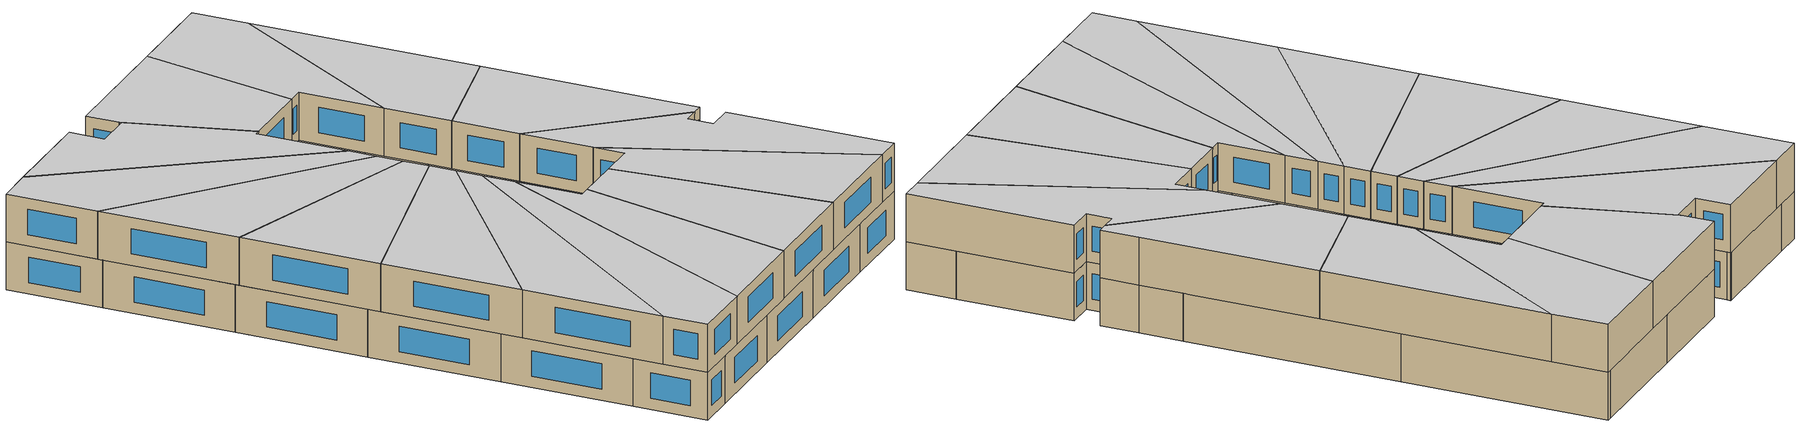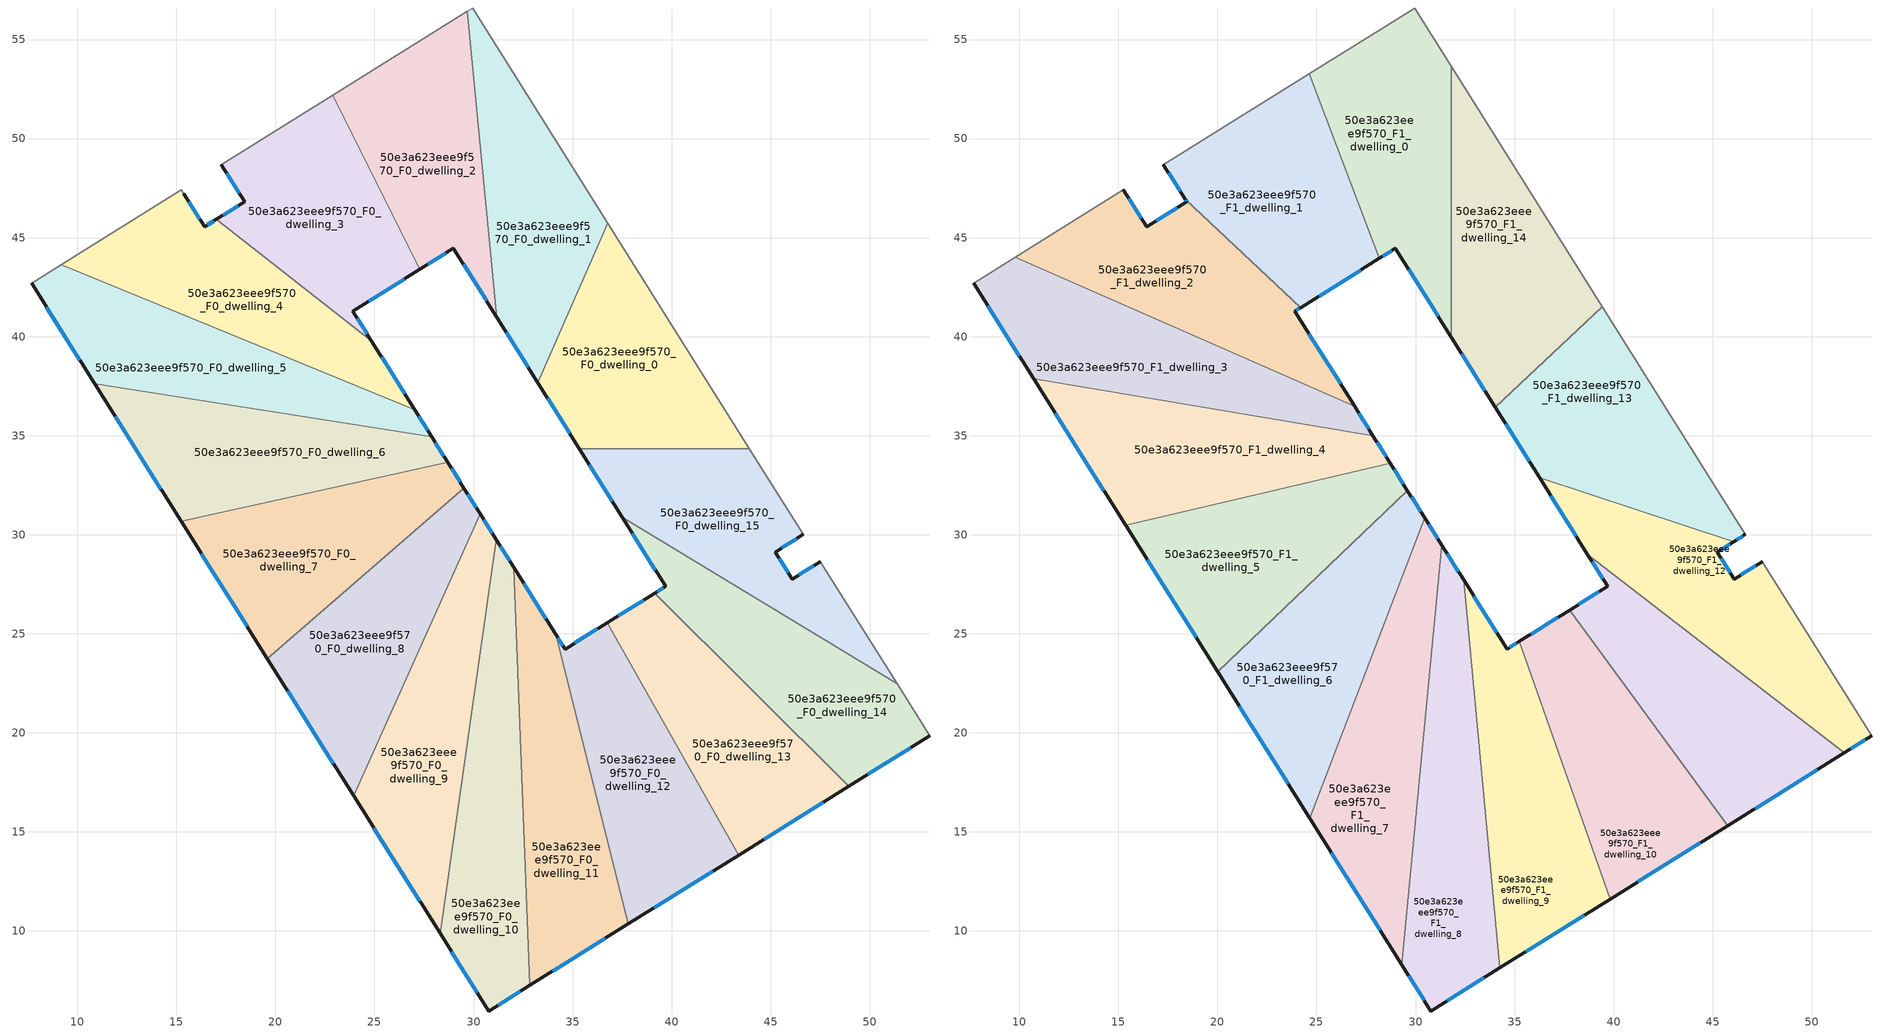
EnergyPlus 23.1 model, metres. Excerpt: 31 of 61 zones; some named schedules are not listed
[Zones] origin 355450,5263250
50e3a623eee9f570_F0_dwelling_0
 floor ground (EU_floor_Construction): 36.78,45.73 43.93,34.34 35.34,34.34 33.26,37.67 z0
 wall outside (EU_wall_Construction): 33.26,37.67 35.34,34.34 z0:3
 wall to 50e3a623eee9f570_F0_dwelling_1 (EU_wall_Construction): 36.78,45.73 33.26,37.67 z0:3
 wall adiabatic (EU_wall_Construction): 43.93,34.34 36.78,45.73 z0:3
 wall to 50e3a623eee9f570_F0_dwelling_15 (EU_wall_Construction): 35.34,34.34 43.93,34.34 z0:3
 window (EU_Window_Construction): 33.74,36.89 34.85,35.12 z0.7:2.3
50e3a623eee9f570_F0_dwelling_1
 floor ground (EU_floor_Construction): 29.96,56.59 36.78,45.73 33.26,37.67 31.17,40.99 29.69,56.42 z0
 wall outside (EU_wall_Construction): 31.17,40.99 33.26,37.67 z0:3
 wall to 50e3a623eee9f570_F0_dwelling_2 (EU_wall_Construction): 29.69,56.42 31.17,40.99 z0:3
 wall adiabatic (EU_wall_Construction): 36.78,45.73 29.96,56.59 29.69,56.42 z0:3
 window (EU_Window_Construction): 31.66,40.21 32.76,38.45 z0.7:2.3
50e3a623eee9f570_F0_dwelling_10
 floor ground (EU_floor_Construction): 32.03,28.35 32.84,7.24 30.77,5.96 28.31,9.87 31.15,29.76 z0
 wall outside (EU_wall_Construction): 32.03,28.35 31.15,29.76 / 28.31,9.87 30.77,5.96 32.84,7.24 z0:3
 wall to 50e3a623eee9f570_F0_dwelling_9 (EU_wall_Construction): 31.15,29.76 28.31,9.87 z0:3
 wall to 50e3a623eee9f570_F0_dwelling_11 (EU_wall_Construction): 32.84,7.24 32.03,28.35 z0:3
 window (EU_Window_Construction): 31.82,28.68 31.36,29.43 / 31.26,6.26 32.35,6.94 / 28.89,8.95 30.19,6.88 z0.7:2.3
50e3a623eee9f570_F0_dwelling_11
 floor ground (EU_floor_Construction): 34.15,24.97 37.82,10.35 32.84,7.24 32.03,28.35 z0
 wall outside (EU_wall_Construction): 34.15,24.97 32.03,28.35 / 32.84,7.24 37.82,10.35 z0:3
 wall to 50e3a623eee9f570_F0_dwelling_12 (EU_wall_Construction): 37.82,10.35 34.15,24.97 z0:3
 window (EU_Window_Construction): 33.65,25.77 32.53,27.56 / 34.01,7.97 36.65,9.62 z0.7:2.3
50e3a623eee9f570_F0_dwelling_12
 floor ground (EU_floor_Construction): 36.76,25.56 43.38,13.82 37.82,10.35 34.15,24.97 34.62,24.23 z0
 wall outside (EU_wall_Construction): 36.76,25.56 34.62,24.23 34.15,24.97 / 37.82,10.35 43.38,13.82 z0:3
 wall to 50e3a623eee9f570_F0_dwelling_13 (EU_wall_Construction): 43.38,13.82 36.76,25.56 z0:3
 window (EU_Window_Construction): 34.51,24.4 34.26,24.8 / 36.26,25.25 35.12,24.54 / 39.13,11.17 42.07,13.01 z0.7:2.3
50e3a623eee9f570_F0_dwelling_13
 floor ground (EU_floor_Construction): 48.95,17.3 43.38,13.82 36.76,25.56 39.15,27.05 z0
 wall outside (EU_wall_Construction): 39.15,27.05 36.76,25.56 / 43.38,13.82 48.95,17.3 z0:3
 wall to 50e3a623eee9f570_F0_dwelling_14 (EU_wall_Construction): 48.95,17.3 39.15,27.05 z0:3
 window (EU_Window_Construction): 38.58,26.7 37.32,25.91 / 44.69,14.64 47.64,16.48 z0.7:2.3
50e3a623eee9f570_F0_dwelling_14
 floor ground (EU_floor_Construction): 51.39,22.47 53.04,19.85 48.95,17.3 39.15,27.05 39.7,27.4 37.51,30.89 z0
 wall outside (EU_wall_Construction): 37.51,30.89 39.7,27.4 39.15,27.05 / 48.95,17.3 53.04,19.85 z0:3
 wall to 50e3a623eee9f570_F0_dwelling_15 (EU_wall_Construction): 51.39,22.47 37.51,30.89 z0:3
 wall adiabatic (EU_wall_Construction): 53.04,19.85 51.39,22.47 z0:3
 window (EU_Window_Construction): 39.57,27.31 39.28,27.13 / 38.03,30.07 39.19,28.22 / 49.91,17.9 52.08,19.25 z0.7:2.3
50e3a623eee9f570_F0_dwelling_15
 floor ground (EU_floor_Construction): 46.65,30.01 45.23,29.13 46.09,27.76 47.51,28.65 51.39,22.47 37.51,30.89 35.34,34.34 43.93,34.34 45.39,32.01 z0
 wall outside (EU_wall_Construction): 47.51,28.65 46.09,27.76 45.23,29.13 46.65,30.01 / 35.34,34.34 37.51,30.89 z0:3
 wall adiabatic (EU_wall_Construction): 51.39,22.47 47.51,28.65 / 46.65,30.01 45.39,32.01 43.93,34.34 z0:3
 window (EU_Window_Construction): 45.56,29.34 46.32,29.81 / 45.88,28.08 45.43,28.81 / 47.17,28.44 46.42,27.97 / 35.85,33.53 37,31.7 z0.7:2.3
50e3a623eee9f570_F0_dwelling_2
 floor ground (EU_floor_Construction): 29.69,56.42 31.17,40.99 28.99,44.46 27.29,43.4 22.9,52.19 z0
 wall outside (EU_wall_Construction): 27.29,43.4 28.99,44.46 31.17,40.99 z0:3
 wall to 50e3a623eee9f570_F0_dwelling_3 (EU_wall_Construction): 22.9,52.19 27.29,43.4 z0:3
 wall adiabatic (EU_wall_Construction): 29.69,56.42 22.9,52.19 z0:3
 window (EU_Window_Construction): 29.5,43.65 30.66,41.81 / 27.69,43.65 28.59,44.21 z0.7:2.3
50e3a623eee9f570_F0_dwelling_3
 floor ground (EU_floor_Construction): 22.9,52.19 27.29,43.4 23.91,41.29 24.84,39.8 17.02,45.92 18.45,46.81 17.27,48.68 z0
 wall outside (EU_wall_Construction): 24.84,39.8 23.91,41.29 27.29,43.4 / 17.27,48.68 18.45,46.81 17.02,45.92 z0:3
 wall adiabatic (EU_wall_Construction): 22.9,52.19 17.27,48.68 z0:3
 wall to 50e3a623eee9f570_F0_dwelling_4 (EU_wall_Construction): 17.02,45.92 24.84,39.8 z0:3
 window (EU_Window_Construction): 24.7,41.78 26.49,42.9 / 24.62,40.15 24.13,40.94 / 18.11,46.6 17.36,46.13 / 17.55,48.24 18.17,47.25 z0.7:2.3
50e3a623eee9f570_F0_dwelling_4
 floor ground (EU_floor_Construction): 24.84,39.8 27.04,36.3 9.2,43.63 15.18,47.37 15.25,47.42 15.38,47.21 16.42,45.55 17.02,45.92 z0
 wall outside (EU_wall_Construction): 27.04,36.3 24.84,39.8 / 17.02,45.92 16.42,45.55 15.38,47.21 z0:3
 wall to 50e3a623eee9f570_F0_dwelling_5 (EU_wall_Construction): 9.2,43.63 27.04,36.3 z0:3
 wall adiabatic (EU_wall_Construction): 15.38,47.21 15.25,47.42 15.18,47.37 9.2,43.63 z0:3
 window (EU_Window_Construction): 26.52,37.12 25.36,38.98 / 16.18,45.94 15.63,46.82 / 16.88,45.84 16.56,45.64 z0.7:2.3
50e3a623eee9f570_F0_dwelling_5
 floor ground (EU_floor_Construction): 27.04,36.3 27.88,34.96 10.88,37.62 7.69,42.69 9.2,43.63 z0
 wall outside (EU_wall_Construction): 27.88,34.96 27.04,36.3 / 7.69,42.69 10.88,37.62 z0:3
 wall to 50e3a623eee9f570_F0_dwelling_6 (EU_wall_Construction): 10.88,37.62 27.88,34.96 z0:3
 wall adiabatic (EU_wall_Construction): 9.2,43.63 7.69,42.69 z0:3
 window (EU_Window_Construction): 27.68,35.27 27.24,35.99 / 8.44,41.5 10.13,38.81 z0.7:2.3
50e3a623eee9f570_F0_dwelling_6
 floor ground (EU_floor_Construction): 27.88,34.96 28.7,33.66 15.23,30.68 10.88,37.62 z0
 wall outside (EU_wall_Construction): 28.7,33.66 27.88,34.96 / 10.88,37.62 15.23,30.68 z0:3
 wall to 50e3a623eee9f570_F0_dwelling_7 (EU_wall_Construction): 15.23,30.68 28.7,33.66 z0:3
 window (EU_Window_Construction): 28.51,33.96 28.07,34.65 / 11.9,35.99 14.21,32.31 z0.7:2.3
 ceiling adiabatic (EU_roof_Construction): 28.7,33.66 27.88,34.96 10.88,37.62 15.23,30.68 z3
50e3a623eee9f570_F0_dwelling_7
 floor ground (EU_floor_Construction): 28.7,33.66 29.52,32.36 19.59,23.75 15.23,30.68 z0
 wall outside (EU_wall_Construction): 29.52,32.36 28.7,33.66 / 15.23,30.68 19.59,23.75 z0:3
 wall to 50e3a623eee9f570_F0_dwelling_8 (EU_wall_Construction): 19.59,23.75 29.52,32.36 z0:3
 window (EU_Window_Construction): 29.32,32.66 28.89,33.35 / 16.26,29.05 18.57,25.37 z0.7:2.3
50e3a623eee9f570_F0_dwelling_8
 floor ground (EU_floor_Construction): 29.52,32.36 30.33,31.06 23.95,16.81 19.59,23.75 z0
 wall outside (EU_wall_Construction): 30.33,31.06 29.52,32.36 / 19.59,23.75 23.95,16.81 z0:3
 wall to 50e3a623eee9f570_F0_dwelling_9 (EU_wall_Construction): 23.95,16.81 30.33,31.06 z0:3
 window (EU_Window_Construction): 30.14,31.36 29.71,32.05 / 20.62,22.12 22.93,18.44 z0.7:2.3
 ceiling adiabatic (EU_roof_Construction): 23.95,16.81 30.33,31.06 29.52,32.36 29.59,32.23 20.01,23.08 z3
50e3a623eee9f570_F0_dwelling_9
 floor ground (EU_floor_Construction): 30.33,31.06 31.15,29.76 28.31,9.87 23.95,16.81 z0
 wall outside (EU_wall_Construction): 31.15,29.76 30.33,31.06 / 23.95,16.81 28.31,9.87 z0:3
 window (EU_Window_Construction): 30.96,30.06 30.52,30.75 / 24.97,15.18 27.29,11.5 z0.7:2.3
50e3a623eee9f570_F1_dwelling_0
 floor to 50e3a623eee9f570_F0_dwelling_2 (EU_floor_Construction): 29.69,56.42 31.17,40.99 28.99,44.46 28.16,43.95 24.63,53.27 z3
 floor to 50e3a623eee9f570_F0_dwelling_1 (EU_floor_Construction): 29.96,56.59 31.8,53.65 31.8,39.98 31.17,40.99 29.69,56.42 z3
 wall outside (EU_wall_Construction): 28.16,43.95 28.99,44.46 31.8,39.98 z3:6
 wall to 50e3a623eee9f570_F1_dwelling_14 (EU_wall_Construction): 31.8,39.98 31.8,53.65 z3:6
 wall to 50e3a623eee9f570_F1_dwelling_1 (EU_wall_Construction): 24.63,53.27 28.16,43.95 z3:6
 wall adiabatic (EU_wall_Construction): 31.8,53.65 29.96,56.59 24.63,53.27 z3:6
 window (EU_Window_Construction): 29.65,43.41 31.14,41.03 / 28.36,44.07 28.79,44.34 z3.7:5.3
 ceiling to 50e3a623eee9f570_F2_dwelling_0 (EU_floor_Construction): 31.8,39.98 31.8,53.65 29.96,56.59 24.63,53.27 28.16,43.95 28.99,44.46 z6
50e3a623eee9f570_F1_dwelling_1
 floor to 50e3a623eee9f570_F0_dwelling_3 (EU_floor_Construction): 22.9,52.19 27.29,43.4 24.2,41.47 18.37,46.93 17.27,48.68 z3
 floor to 50e3a623eee9f570_F0_dwelling_2 (EU_floor_Construction): 24.63,53.27 28.16,43.95 27.29,43.4 22.9,52.19 z3
 wall outside (EU_wall_Construction): 24.2,41.47 28.16,43.95 / 17.27,48.68 18.37,46.93 z3:6
 wall to 50e3a623eee9f570_F1_dwelling_2 (EU_wall_Construction): 18.37,46.93 24.2,41.47 z3:6
 wall adiabatic (EU_wall_Construction): 24.63,53.27 17.27,48.68 z3:6
 window (EU_Window_Construction): 25.13,42.05 27.23,43.37 / 17.53,48.27 18.11,47.34 z3.7:5.3
 ceiling to 50e3a623eee9f570_F2_dwelling_1 (EU_floor_Construction): 28.16,43.95 24.63,53.27 17.27,48.68 18.37,46.93 24.2,41.47 z6
50e3a623eee9f570_F1_dwelling_10
 floor to 50e3a623eee9f570_F0_dwelling_12 (EU_floor_Construction): 36.76,25.56 43.38,13.82 39.83,11.61 35.24,24.61 z3
 floor to 50e3a623eee9f570_F0_dwelling_13 (EU_floor_Construction): 37.78,26.2 45.77,15.32 43.38,13.82 36.76,25.56 z3
 wall outside (EU_wall_Construction): 37.78,26.2 35.24,24.62 / 39.83,11.61 45.77,15.32 z3:6
 wall to 50e3a623eee9f570_F1_dwelling_11 (EU_wall_Construction): 45.77,15.32 37.78,26.2 z3:6
 wall to 50e3a623eee9f570_F1_dwelling_9 (EU_wall_Construction): 35.24,24.62 39.83,11.61 z3:6
 window (EU_Window_Construction): 37.19,25.83 35.84,24.99 / 41.22,12.48 44.38,14.44 z3.7:5.3
 ceiling to 50e3a623eee9f570_F2_dwelling_10 (EU_floor_Construction): 45.77,15.32 37.78,26.2 35.24,24.62 39.83,11.61 z6
50e3a623eee9f570_F1_dwelling_11
 floor to 50e3a623eee9f570_F0_dwelling_13 (EU_floor_Construction): 48.95,17.3 45.77,15.32 37.78,26.2 39.15,27.05 z3
 floor to 50e3a623eee9f570_F0_dwelling_14 (EU_floor_Construction): 51.66,18.99 48.95,17.3 39.15,27.05 39.7,27.4 38.68,29.03 z3
 wall outside (EU_wall_Construction): 38.68,29.03 39.7,27.4 37.78,26.2 / 45.77,15.32 51.66,18.99 z3:6
 wall to 50e3a623eee9f570_F1_dwelling_12 (EU_wall_Construction): 51.66,18.99 38.68,29.03 z3:6
 window (EU_Window_Construction): 39.25,27.12 38.23,26.48 / 38.92,28.64 39.46,27.78 / 47.15,16.18 50.28,18.12 z3.7:5.3
 ceiling to 50e3a623eee9f570_F2_dwelling_11 (EU_floor_Construction): 51.66,18.99 38.68,29.03 39.7,27.4 37.78,26.2 45.77,15.32 z6
50e3a623eee9f570_F1_dwelling_12
 floor to 50e3a623eee9f570_F0_dwelling_15 (EU_floor_Construction): 47.51,28.65 51.39,22.47 37.51,30.89 36.26,32.88 46.07,29.65 45.23,29.13 46.09,27.76 z3
 floor to 50e3a623eee9f570_F0_dwelling_14 (EU_floor_Construction): 51.39,22.47 53.04,19.85 51.66,18.99 38.68,29.03 37.51,30.89 z3
 wall outside (EU_wall_Construction): 47.51,28.65 46.09,27.76 45.23,29.13 46.07,29.65 / 51.66,18.99 53.04,19.85 / 36.26,32.88 38.68,29.03 z3:6
 wall adiabatic (EU_wall_Construction): 53.04,19.85 47.51,28.65 z3:6
 wall to 50e3a623eee9f570_F1_dwelling_13 (EU_wall_Construction): 46.07,29.65 36.26,32.88 z3:6
 window (EU_Window_Construction): 47.17,28.44 46.42,27.97 / 51.98,19.19 52.72,19.65 / 36.83,31.97 38.11,29.93 / 45.43,29.25 45.87,29.53 / 45.88,28.08 45.43,28.81 z3.7:5.3
 ceiling to 50e3a623eee9f570_F2_dwelling_12 (EU_floor_Construction): 53.04,19.85 47.51,28.65 46.09,27.76 45.23,29.13 46.07,29.65 36.26,32.88 38.68,29.03 51.66,18.99 z6
50e3a623eee9f570_F1_dwelling_13
 floor to 50e3a623eee9f570_F0_dwelling_0 (EU_floor_Construction): 39.43,41.51 43.93,34.34 35.34,34.34 34.03,36.43 z3
 floor to 50e3a623eee9f570_F0_dwelling_15 (EU_floor_Construction): 45.39,32.01 46.65,30.01 46.07,29.65 36.26,32.88 35.34,34.34 43.93,34.34 z3
 wall outside (EU_wall_Construction): 46.07,29.65 46.65,30.01 / 34.03,36.43 36.26,32.88 z3:6
 wall to 50e3a623eee9f570_F1_dwelling_14 (EU_wall_Construction): 39.43,41.51 34.03,36.43 z3:6
 wall adiabatic (EU_wall_Construction): 46.65,30.01 45.39,32.01 39.43,41.51 z3:6
 window (EU_Window_Construction): 46.21,29.74 46.52,29.93 / 34.55,35.6 35.74,33.71 z3.7:5.3
 ceiling to 50e3a623eee9f570_F2_dwelling_13 (EU_floor_Construction): 46.65,30.01 45.39,32.01 39.43,41.51 34.03,36.43 36.26,32.88 46.07,29.65 z6
50e3a623eee9f570_F1_dwelling_14
 floor to 50e3a623eee9f570_F0_dwelling_1 (EU_floor_Construction): 31.8,53.65 36.78,45.73 33.26,37.67 31.8,39.98 z3
 floor to 50e3a623eee9f570_F0_dwelling_0 (EU_floor_Construction): 36.78,45.73 39.43,41.51 34.03,36.43 33.26,37.67 z3
 wall outside (EU_wall_Construction): 31.8,39.98 34.03,36.43 z3:6
 wall adiabatic (EU_wall_Construction): 39.43,41.51 31.8,53.65 z3:6
 window (EU_Window_Construction): 32.33,39.15 33.51,37.27 z3.7:5.3
 ceiling to 50e3a623eee9f570_F2_dwelling_14 (EU_floor_Construction): 39.43,41.51 31.8,53.65 31.8,39.98 34.03,36.43 z6
50e3a623eee9f570_F1_dwelling_2
 floor to 50e3a623eee9f570_F0_dwelling_4 (EU_floor_Construction): 24.84,39.8 26.92,36.49 9.79,44 15.25,47.42 15.38,47.21 16.42,45.55 17.02,45.92 z3
 floor to 50e3a623eee9f570_F0_dwelling_3 (EU_floor_Construction): 24.2,41.47 23.91,41.29 24.84,39.8 17.02,45.92 18.45,46.81 18.37,46.93 z3
 wall outside (EU_wall_Construction): 18.37,46.93 18.45,46.81 16.42,45.55 15.25,47.42 / 26.92,36.49 23.91,41.29 24.2,41.47 z3:6
 wall to 50e3a623eee9f570_F1_dwelling_3 (EU_wall_Construction): 9.78,44 26.92,36.49 z3:6
 wall adiabatic (EU_wall_Construction): 15.25,47.42 9.78,44 z3:6
 window (EU_Window_Construction): 17.97,46.52 16.9,45.85 / 18.39,46.9 18.43,46.84 / 23.98,41.33 24.13,41.43 / 26.21,37.61 24.62,40.16 / 16.15,45.99 15.53,46.98 z3.7:5.3
 ceiling to 50e3a623eee9f570_F2_dwelling_2 (EU_floor_Construction): 26.92,36.49 23.91,41.29 24.2,41.47 18.37,46.93 18.45,46.81 16.42,45.55 15.25,47.42 9.78,44 z6
50e3a623eee9f570_F1_dwelling_3
 floor to 50e3a623eee9f570_F0_dwelling_5 (EU_floor_Construction): 27.04,36.3 27.85,35.01 10.71,37.87 7.69,42.69 9.2,43.63 z3
 floor to 50e3a623eee9f570_F0_dwelling_4 (EU_floor_Construction): 26.92,36.49 27.04,36.3 9.2,43.63 9.79,44 z3
 wall outside (EU_wall_Construction): 27.85,35.01 26.92,36.49 / 7.69,42.69 10.71,37.87 z3:6
 wall to 50e3a623eee9f570_F1_dwelling_4 (EU_wall_Construction): 10.71,37.87 27.85,35.01 z3:6
 wall adiabatic (EU_wall_Construction): 9.78,44 7.69,42.69 z3:6
 window (EU_Window_Construction): 27.63,35.35 27.14,36.14 / 8.4,41.56 10,39 z3.7:5.3
 ceiling to 50e3a623eee9f570_F2_dwelling_3 (EU_floor_Construction): 27.85,35.01 26.92,36.49 9.78,44 7.69,42.69 10.71,37.87 z6
50e3a623eee9f570_F1_dwelling_4
 floor to 50e3a623eee9f570_F0_dwelling_5 (EU_floor_Construction): 27.85,35.01 27.88,34.96 10.88,37.62 10.71,37.87 z3
 floor to 50e3a623eee9f570_F0_dwelling_7 (EU_floor_Construction): 28.7,33.66 28.72,33.62 15.36,30.48 15.23,30.68 z3
 floor adiabatic (EU_floor_Construction): 27.85,35.01 28.72,33.62 28.7,33.66 15.23,30.68 10.71,37.87 10.88,37.62 27.88,34.96 z3
 wall outside (EU_wall_Construction): 28.72,33.62 27.85,35.01 / 10.71,37.87 15.36,30.47 z3:6
 wall to 50e3a623eee9f570_F1_dwelling_5 (EU_wall_Construction): 15.36,30.47 28.72,33.62 z3:6
 window (EU_Window_Construction): 28.52,33.95 28.06,34.68 / 11.81,36.14 14.27,32.21 z3.7:5.3
 ceiling to 50e3a623eee9f570_F2_dwelling_4 (EU_floor_Construction): 28.72,33.62 27.85,35.01 10.71,37.87 15.36,30.47 z6
50e3a623eee9f570_F1_dwelling_5
 floor to 50e3a623eee9f570_F0_dwelling_7 (EU_floor_Construction): 28.72,33.62 29.51,32.36 19.59,23.75 15.36,30.48 z3
 floor to 50e3a623eee9f570_F0_dwelling_8 (EU_floor_Construction): 29.51,32.36 29.59,32.23 20.01,23.08 19.59,23.75 z3
 wall outside (EU_wall_Construction): 29.59,32.23 28.72,33.62 / 15.36,30.47 20.01,23.08 z3:6
 wall to 50e3a623eee9f570_F1_dwelling_6 (EU_wall_Construction): 20.01,23.08 29.59,32.23 z3:6
 window (EU_Window_Construction): 29.39,32.56 28.93,33.29 / 16.45,28.74 18.92,24.81 z3.7:5.3
 ceiling to 50e3a623eee9f570_F2_dwelling_5 (EU_floor_Construction): 29.59,32.23 28.72,33.62 15.36,30.47 20.01,23.08 z6
50e3a623eee9f570_F1_dwelling_6
 floor adiabatic (EU_floor_Construction): 29.59,32.23 30.33,31.06 23.95,16.81 20.01,23.08 z3
 floor to 50e3a623eee9f570_F0_dwelling_9 (EU_floor_Construction): 30.33,31.06 30.47,30.85 24.66,15.68 23.95,16.81 z3
 wall outside (EU_wall_Construction): 30.47,30.85 29.59,32.23 / 20.01,23.08 24.66,15.68 z3:6
 wall to 50e3a623eee9f570_F1_dwelling_7 (EU_wall_Construction): 24.66,15.68 30.47,30.85 z3:6
 window (EU_Window_Construction): 30.26,31.17 29.8,31.91 / 21.1,21.34 23.57,17.42 z3.7:5.3
 ceiling to 50e3a623eee9f570_F2_dwelling_6 (EU_floor_Construction): 24.66,15.68 30.47,30.85 29.59,32.23 20.01,23.08 z6
50e3a623eee9f570_F1_dwelling_7
 floor to 50e3a623eee9f570_F0_dwelling_9 (EU_floor_Construction): 30.47,30.85 31.15,29.76 28.31,9.87 24.66,15.68 z3
 floor to 50e3a623eee9f570_F0_dwelling_10 (EU_floor_Construction): 31.15,29.76 31.34,29.46 29.31,8.28 28.31,9.87 z3
 wall outside (EU_wall_Construction): 31.34,29.46 30.47,30.85 / 24.66,15.68 29.31,8.28 z3:6
 wall to 50e3a623eee9f570_F1_dwelling_8 (EU_wall_Construction): 29.31,8.28 31.34,29.46 z3:6
 window (EU_Window_Construction): 31.13,29.78 30.67,30.52 / 25.75,13.94 28.22,10.02 z3.7:5.3
 ceiling to 50e3a623eee9f570_F2_dwelling_7 (EU_floor_Construction): 29.31,8.28 31.34,29.46 30.47,30.85 24.66,15.68 z6
50e3a623eee9f570_F1_dwelling_8
 floor to 50e3a623eee9f570_F0_dwelling_10 (EU_floor_Construction): 32.03,28.35 32.84,7.24 30.77,5.96 29.31,8.28 31.34,29.46 z3
 floor to 50e3a623eee9f570_F0_dwelling_11 (EU_floor_Construction): 32.42,27.72 34.26,8.13 32.84,7.24 32.03,28.35 z3
 wall outside (EU_wall_Construction): 32.42,27.72 31.34,29.46 / 29.31,8.28 30.77,5.96 34.27,8.13 z3:6
 wall to 50e3a623eee9f570_F1_dwelling_9 (EU_wall_Construction): 34.27,8.13 32.42,27.72 z3:6
 window (EU_Window_Construction): 32.17,28.13 31.59,29.05 / 31.59,6.47 33.44,7.62 / 29.65,7.74 30.43,6.5 z3.7:5.3
 ceiling to 50e3a623eee9f570_F2_dwelling_8 (EU_floor_Construction): 34.27,8.13 32.42,27.72 31.34,29.46 29.31,8.28 30.77,5.96 z6
50e3a623eee9f570_F1_dwelling_9
 floor to 50e3a623eee9f570_F0_dwelling_11 (EU_floor_Construction): 34.15,24.97 37.82,10.35 34.26,8.13 32.42,27.72 z3
 floor to 50e3a623eee9f570_F0_dwelling_12 (EU_floor_Construction): 35.24,24.61 39.83,11.61 37.82,10.35 34.15,24.97 34.62,24.23 z3
 wall outside (EU_wall_Construction): 35.24,24.62 34.62,24.23 32.42,27.72 / 34.27,8.13 39.83,11.61 z3:6
 window (EU_Window_Construction): 34.11,25.05 32.94,26.9 / 35.09,24.52 34.77,24.32 / 35.57,8.95 38.52,10.79 z3.7:5.3
 ceiling to 50e3a623eee9f570_F2_dwelling_9 (EU_floor_Construction): 39.83,11.61 35.24,24.62 34.62,24.23 32.42,27.72 34.27,8.13 z6
[Building]
EU S2 Campaign: North Axis=0; Terrain=City; Solar Distribution=FullExterior
[Site:Location]
Budapest.Ferenc.Liszt.Intl.AP: Latitude=47.437; Longitude=19.256; Time Zone=1; Elevation=185
[SizingPeriod:WeatherFileDays]
AnnualSizingPeriod: Begin Month=1; Begin Day of Month=1; End Month=12; End Day of Month=31; Day of Week for Start Day=Monday; Use Weather File Daylight Saving Period=No; Use Weather File Rain and Snow Indicators=No
[MATERIAL]
EU_InternalMass_Material: Roughness=MediumRough; Thickness=0.1; Conductivity=1; Density=1800; Specific Heat=900; Thermal Absorptance=0.9; Solar Absorptance=0.7; Visible Absorptance=0.7
[MATERIAL:NOMASS] Roughness=MediumRough; Thermal Absorptance=0.9; Solar Absorptance=0.7; Visible Absorptance=0.7
Name | Thermal Resistance
EU_wall_NoMass | 0.832559
EU_roof_NoMass | 1.39638
EU_floor_NoMass | 0.872794
[WINDOWMATERIAL:SIMPLEGLAZINGSYSTEM]
EU_Window_SimpleGlazing: UFactor=2.79869; Solar Heat Gain Coefficient=0.75; Visible Transmittance=0.75
[CONSTRUCTION]
EU_wall_Construction: EU_wall_NoMass
EU_roof_Construction: EU_roof_NoMass
EU_floor_Construction: EU_floor_NoMass
EU_Window_Construction: EU_Window_SimpleGlazing
EU_InternalMass_Construction: EU_InternalMass_Material
[ZONE] Type=1; Multiplier=1; Ceiling Height=autocalculate; Floor Area=autocalculate; Part of Total Floor Area=Yes
Name | Volume
50e3a623eee9f570_F0_dwelling_0; 50e3a623eee9f570_F0_dwelling_6 | 189.424
50e3a623eee9f570_F1_dwelling_0 | 202.059
50e3a623eee9f570_F0_dwelling_1 | 189.412
50e3a623eee9f570_F1_dwelling_1 | 202.057
50e3a623eee9f570_F0_dwelling_10 | 189.448
50e3a623eee9f570_F1_dwelling_10 | 202.08
50e3a623eee9f570_F0_dwelling_11; 50e3a623eee9f570_F0_dwelling_14 | 189.417
50e3a623eee9f570_F1_dwelling_11 | 202.053
50e3a623eee9f570_F0_dwelling_12 | 189.464
50e3a623eee9f570_F1_dwelling_12 | 202.056
50e3a623eee9f570_F0_dwelling_13 | 189.452
50e3a623eee9f570_F1_dwelling_13 | 202.081
50e3a623eee9f570_F1_dwelling_14 | 202.082
50e3a623eee9f570_F0_dwelling_15 | 189.431
50e3a623eee9f570_F0_dwelling_2 | 189.456
50e3a623eee9f570_F1_dwelling_2 | 202.066
50e3a623eee9f570_F0_dwelling_3 | 189.408
50e3a623eee9f570_F1_dwelling_3 | 202.065
50e3a623eee9f570_F0_dwelling_4 | 189.466
50e3a623eee9f570_F1_dwelling_4 | 202.091
50e3a623eee9f570_F0_dwelling_5 | 189.419
50e3a623eee9f570_F1_dwelling_5 | 202.045
50e3a623eee9f570_F1_dwelling_6 | 202.073
50e3a623eee9f570_F0_dwelling_7; 50e3a623eee9f570_F0_dwelling_8 | 189.42
50e3a623eee9f570_F1_dwelling_7 | 202.064
50e3a623eee9f570_F1_dwelling_8 | 202.07
50e3a623eee9f570_F0_dwelling_9 | 189.433
50e3a623eee9f570_F1_dwelling_9 | 202.061
[INTERNALMASS] Construction=EU_InternalMass_Construction
Name | Zone or ZoneList | Surface Area
50e3a623eee9f570_F0_dwelling_0_EU_InternalMass | 50e3a623eee9f570_F0_dwelling_0 | 63.1415
50e3a623eee9f570_F0_dwelling_1_EU_InternalMass | 50e3a623eee9f570_F0_dwelling_1 | 63.137
50e3a623eee9f570_F0_dwelling_2_EU_InternalMass | 50e3a623eee9f570_F0_dwelling_2 | 63.152
50e3a623eee9f570_F0_dwelling_3_EU_InternalMass | 50e3a623eee9f570_F0_dwelling_3 | 63.1362
50e3a623eee9f570_F0_dwelling_4_EU_InternalMass | 50e3a623eee9f570_F0_dwelling_4 | 63.1553
50e3a623eee9f570_F0_dwelling_5_EU_InternalMass | 50e3a623eee9f570_F0_dwelling_5 | 63.1398
50e3a623eee9f570_F0_dwelling_6_EU_InternalMass | 50e3a623eee9f570_F0_dwelling_6 | 63.1412
50e3a623eee9f570_F0_dwelling_7_EU_InternalMass | 50e3a623eee9f570_F0_dwelling_7 | 63.1397
50e3a623eee9f570_F0_dwelling_8_EU_InternalMass | 50e3a623eee9f570_F0_dwelling_8 | 63.1402
50e3a623eee9f570_F0_dwelling_9_EU_InternalMass | 50e3a623eee9f570_F0_dwelling_9 | 63.1443
50e3a623eee9f570_F0_dwelling_10_EU_InternalMass | 50e3a623eee9f570_F0_dwelling_10 | 63.1494
50e3a623eee9f570_F0_dwelling_11_EU_InternalMass | 50e3a623eee9f570_F0_dwelling_11 | 63.139
50e3a623eee9f570_F0_dwelling_12_EU_InternalMass | 50e3a623eee9f570_F0_dwelling_12 | 63.1546
50e3a623eee9f570_F0_dwelling_13_EU_InternalMass | 50e3a623eee9f570_F0_dwelling_13 | 63.1506
50e3a623eee9f570_F0_dwelling_14_EU_InternalMass | 50e3a623eee9f570_F0_dwelling_14 | 63.139
50e3a623eee9f570_F0_dwelling_15_EU_InternalMass | 50e3a623eee9f570_F0_dwelling_15 | 63.1437
50e3a623eee9f570_F1_dwelling_0_EU_InternalMass | 50e3a623eee9f570_F1_dwelling_0 | 67.3529
50e3a623eee9f570_F1_dwelling_1_EU_InternalMass | 50e3a623eee9f570_F1_dwelling_1 | 67.3525
50e3a623eee9f570_F1_dwelling_2_EU_InternalMass | 50e3a623eee9f570_F1_dwelling_2 | 67.3553
50e3a623eee9f570_F1_dwelling_3_EU_InternalMass | 50e3a623eee9f570_F1_dwelling_3 | 67.355
50e3a623eee9f570_F1_dwelling_4_EU_InternalMass | 50e3a623eee9f570_F1_dwelling_4 | 67.3635
50e3a623eee9f570_F1_dwelling_5_EU_InternalMass | 50e3a623eee9f570_F1_dwelling_5 | 67.3485
50e3a623eee9f570_F1_dwelling_6_EU_InternalMass | 50e3a623eee9f570_F1_dwelling_6 | 67.3575
50e3a623eee9f570_F1_dwelling_7_EU_InternalMass | 50e3a623eee9f570_F1_dwelling_7 | 67.3549
50e3a623eee9f570_F1_dwelling_8_EU_InternalMass | 50e3a623eee9f570_F1_dwelling_8 | 67.3567
50e3a623eee9f570_F1_dwelling_9_EU_InternalMass | 50e3a623eee9f570_F1_dwelling_9 | 67.3536
50e3a623eee9f570_F1_dwelling_10_EU_InternalMass | 50e3a623eee9f570_F1_dwelling_10 | 67.36
50e3a623eee9f570_F1_dwelling_11_EU_InternalMass | 50e3a623eee9f570_F1_dwelling_11 | 67.3512
50e3a623eee9f570_F1_dwelling_12_EU_InternalMass | 50e3a623eee9f570_F1_dwelling_12 | 67.352
50e3a623eee9f570_F1_dwelling_13_EU_InternalMass | 50e3a623eee9f570_F1_dwelling_13 | 67.3604
50e3a623eee9f570_F1_dwelling_14_EU_InternalMass | 50e3a623eee9f570_F1_dwelling_14 | 67.3607
[OTHEREQUIPMENT] Fuel Type=Electricity; Design Level Calculation Method=Watts/Area; Power per Zone Floor Area=1; Fraction Latent=0; Fraction Radiant=0; Fraction Lost=0; Carbon Dioxide Generation Rate=0; EndUse Subcategory=EU_Step8_InternalGains
Name | Zone or ZoneList or Space or SpaceList | Schedule
EU_Step8_InternalGain_50e3a623eee9f570_F0_dwelling_0_f000 | 50e3a623eee9f570_F0_dwelling_0 | EU_Step8_GainSchedule_50e3a623eee9f570_F0_dwelling_0_f000
EU_Step8_InternalGain_50e3a623eee9f570_F0_dwelling_1_f000 | 50e3a623eee9f570_F0_dwelling_1 | EU_Step8_GainSchedule_50e3a623eee9f570_F0_dwelling_1_f000
EU_Step8_InternalGain_50e3a623eee9f570_F0_dwelling_2_f000 | 50e3a623eee9f570_F0_dwelling_2 | EU_Step8_GainSchedule_50e3a623eee9f570_F0_dwelling_2_f000
EU_Step8_InternalGain_50e3a623eee9f570_F0_dwelling_3_f000 | 50e3a623eee9f570_F0_dwelling_3 | EU_Step8_GainSchedule_50e3a623eee9f570_F0_dwelling_3_f000
EU_Step8_InternalGain_50e3a623eee9f570_F0_dwelling_4_f000 | 50e3a623eee9f570_F0_dwelling_4 | EU_Step8_GainSchedule_50e3a623eee9f570_F0_dwelling_4_f000
EU_Step8_InternalGain_50e3a623eee9f570_F0_dwelling_5_f000 | 50e3a623eee9f570_F0_dwelling_5 | EU_Step8_GainSchedule_50e3a623eee9f570_F0_dwelling_5_f000
EU_Step8_InternalGain_50e3a623eee9f570_F0_dwelling_6_f000 | 50e3a623eee9f570_F0_dwelling_6 | EU_Step8_GainSchedule_50e3a623eee9f570_F0_dwelling_6_f000
EU_Step8_InternalGain_50e3a623eee9f570_F0_dwelling_7_f000 | 50e3a623eee9f570_F0_dwelling_7 | EU_Step8_GainSchedule_50e3a623eee9f570_F0_dwelling_7_f000
EU_Step8_InternalGain_50e3a623eee9f570_F0_dwelling_8_f000 | 50e3a623eee9f570_F0_dwelling_8 | EU_Step8_GainSchedule_50e3a623eee9f570_F0_dwelling_8_f000
EU_Step8_InternalGain_50e3a623eee9f570_F0_dwelling_9_f000 | 50e3a623eee9f570_F0_dwelling_9 | EU_Step8_GainSchedule_50e3a623eee9f570_F0_dwelling_9_f000
EU_Step8_InternalGain_50e3a623eee9f570_F0_dwelling_10_f000 | 50e3a623eee9f570_F0_dwelling_10 | EU_Step8_GainSchedule_50e3a623eee9f570_F0_dwelling_10_f000
EU_Step8_InternalGain_50e3a623eee9f570_F0_dwelling_11_f000 | 50e3a623eee9f570_F0_dwelling_11 | EU_Step8_GainSchedule_50e3a623eee9f570_F0_dwelling_11_f000
EU_Step8_InternalGain_50e3a623eee9f570_F0_dwelling_12_f000 | 50e3a623eee9f570_F0_dwelling_12 | EU_Step8_GainSchedule_50e3a623eee9f570_F0_dwelling_12_f000
EU_Step8_InternalGain_50e3a623eee9f570_F0_dwelling_13_f000 | 50e3a623eee9f570_F0_dwelling_13 | EU_Step8_GainSchedule_50e3a623eee9f570_F0_dwelling_13_f000
EU_Step8_InternalGain_50e3a623eee9f570_F0_dwelling_14_f000 | 50e3a623eee9f570_F0_dwelling_14 | EU_Step8_GainSchedule_50e3a623eee9f570_F0_dwelling_14_f000
EU_Step8_InternalGain_50e3a623eee9f570_F0_dwelling_15_f000 | 50e3a623eee9f570_F0_dwelling_15 | EU_Step8_GainSchedule_50e3a623eee9f570_F0_dwelling_15_f000
EU_Step8_InternalGain_50e3a623eee9f570_F1_dwelling_0_f000 | 50e3a623eee9f570_F1_dwelling_0 | EU_Step8_GainSchedule_50e3a623eee9f570_F1_dwelling_0_f000
EU_Step8_InternalGain_50e3a623eee9f570_F1_dwelling_1_f000 | 50e3a623eee9f570_F1_dwelling_1 | EU_Step8_GainSchedule_50e3a623eee9f570_F1_dwelling_1_f000
EU_Step8_InternalGain_50e3a623eee9f570_F1_dwelling_2_f000 | 50e3a623eee9f570_F1_dwelling_2 | EU_Step8_GainSchedule_50e3a623eee9f570_F1_dwelling_2_f000
EU_Step8_InternalGain_50e3a623eee9f570_F1_dwelling_3_f000 | 50e3a623eee9f570_F1_dwelling_3 | EU_Step8_GainSchedule_50e3a623eee9f570_F1_dwelling_3_f000
EU_Step8_InternalGain_50e3a623eee9f570_F1_dwelling_4_f000 | 50e3a623eee9f570_F1_dwelling_4 | EU_Step8_GainSchedule_50e3a623eee9f570_F1_dwelling_4_f000
EU_Step8_InternalGain_50e3a623eee9f570_F1_dwelling_5_f000 | 50e3a623eee9f570_F1_dwelling_5 | EU_Step8_GainSchedule_50e3a623eee9f570_F1_dwelling_5_f000
EU_Step8_InternalGain_50e3a623eee9f570_F1_dwelling_6_f000 | 50e3a623eee9f570_F1_dwelling_6 | EU_Step8_GainSchedule_50e3a623eee9f570_F1_dwelling_6_f000
EU_Step8_InternalGain_50e3a623eee9f570_F1_dwelling_7_f000 | 50e3a623eee9f570_F1_dwelling_7 | EU_Step8_GainSchedule_50e3a623eee9f570_F1_dwelling_7_f000
EU_Step8_InternalGain_50e3a623eee9f570_F1_dwelling_8_f000 | 50e3a623eee9f570_F1_dwelling_8 | EU_Step8_GainSchedule_50e3a623eee9f570_F1_dwelling_8_f000
EU_Step8_InternalGain_50e3a623eee9f570_F1_dwelling_9_f000 | 50e3a623eee9f570_F1_dwelling_9 | EU_Step8_GainSchedule_50e3a623eee9f570_F1_dwelling_9_f000
EU_Step8_InternalGain_50e3a623eee9f570_F1_dwelling_10_f000 | 50e3a623eee9f570_F1_dwelling_10 | EU_Step8_GainSchedule_50e3a623eee9f570_F1_dwelling_10_f000
EU_Step8_InternalGain_50e3a623eee9f570_F1_dwelling_11_f000 | 50e3a623eee9f570_F1_dwelling_11 | EU_Step8_GainSchedule_50e3a623eee9f570_F1_dwelling_11_f000
EU_Step8_InternalGain_50e3a623eee9f570_F1_dwelling_12_f000 | 50e3a623eee9f570_F1_dwelling_12 | EU_Step8_GainSchedule_50e3a623eee9f570_F1_dwelling_12_f000
EU_Step8_InternalGain_50e3a623eee9f570_F1_dwelling_13_f000 | 50e3a623eee9f570_F1_dwelling_13 | EU_Step8_GainSchedule_50e3a623eee9f570_F1_dwelling_13_f000
EU_Step8_InternalGain_50e3a623eee9f570_F1_dwelling_14_f000 | 50e3a623eee9f570_F1_dwelling_14 | EU_Step8_GainSchedule_50e3a623eee9f570_F1_dwelling_14_f000
[ZONEVENTILATION:DESIGNFLOWRATE] Schedule=EU_AlwaysOn; Design Flow Rate Calculation Method=AirChanges/Hour; Air Changes per Hour=0.475469; Ventilation Type=Natural; Fan Pressure Rise=0; Fan Total Efficiency=1; Constant Term Coefficient=1; Temperature Term Coefficient=0; Velocity Term Coefficient=0; Velocity Squared Term Coefficient=0; Minimum Indoor Temperature=-100; Maximum Indoor Temperature=100; Delta Temperature=-100; Minimum Outdoor Temperature=-100; Maximum Outdoor Temperature=100; Maximum Wind Speed=40
Name | Zone or ZoneList or Space or SpaceList
EU_ConstantAir_50e3a623eee9f570_F0_dwelling_0 | 50e3a623eee9f570_F0_dwelling_0
EU_ConstantAir_50e3a623eee9f570_F0_dwelling_1 | 50e3a623eee9f570_F0_dwelling_1
EU_ConstantAir_50e3a623eee9f570_F0_dwelling_2 | 50e3a623eee9f570_F0_dwelling_2
EU_ConstantAir_50e3a623eee9f570_F0_dwelling_3 | 50e3a623eee9f570_F0_dwelling_3
EU_ConstantAir_50e3a623eee9f570_F0_dwelling_4 | 50e3a623eee9f570_F0_dwelling_4
EU_ConstantAir_50e3a623eee9f570_F0_dwelling_5 | 50e3a623eee9f570_F0_dwelling_5
EU_ConstantAir_50e3a623eee9f570_F0_dwelling_6 | 50e3a623eee9f570_F0_dwelling_6
EU_ConstantAir_50e3a623eee9f570_F0_dwelling_7 | 50e3a623eee9f570_F0_dwelling_7
EU_ConstantAir_50e3a623eee9f570_F0_dwelling_8 | 50e3a623eee9f570_F0_dwelling_8
EU_ConstantAir_50e3a623eee9f570_F0_dwelling_9 | 50e3a623eee9f570_F0_dwelling_9
EU_ConstantAir_50e3a623eee9f570_F0_dwelling_10 | 50e3a623eee9f570_F0_dwelling_10
EU_ConstantAir_50e3a623eee9f570_F0_dwelling_11 | 50e3a623eee9f570_F0_dwelling_11
EU_ConstantAir_50e3a623eee9f570_F0_dwelling_12 | 50e3a623eee9f570_F0_dwelling_12
EU_ConstantAir_50e3a623eee9f570_F0_dwelling_13 | 50e3a623eee9f570_F0_dwelling_13
EU_ConstantAir_50e3a623eee9f570_F0_dwelling_14 | 50e3a623eee9f570_F0_dwelling_14
EU_ConstantAir_50e3a623eee9f570_F0_dwelling_15 | 50e3a623eee9f570_F0_dwelling_15
EU_ConstantAir_50e3a623eee9f570_F1_dwelling_0 | 50e3a623eee9f570_F1_dwelling_0
EU_ConstantAir_50e3a623eee9f570_F1_dwelling_1 | 50e3a623eee9f570_F1_dwelling_1
EU_ConstantAir_50e3a623eee9f570_F1_dwelling_2 | 50e3a623eee9f570_F1_dwelling_2
EU_ConstantAir_50e3a623eee9f570_F1_dwelling_3 | 50e3a623eee9f570_F1_dwelling_3
EU_ConstantAir_50e3a623eee9f570_F1_dwelling_4 | 50e3a623eee9f570_F1_dwelling_4
EU_ConstantAir_50e3a623eee9f570_F1_dwelling_5 | 50e3a623eee9f570_F1_dwelling_5
EU_ConstantAir_50e3a623eee9f570_F1_dwelling_6 | 50e3a623eee9f570_F1_dwelling_6
EU_ConstantAir_50e3a623eee9f570_F1_dwelling_7 | 50e3a623eee9f570_F1_dwelling_7
EU_ConstantAir_50e3a623eee9f570_F1_dwelling_8 | 50e3a623eee9f570_F1_dwelling_8
EU_ConstantAir_50e3a623eee9f570_F1_dwelling_9 | 50e3a623eee9f570_F1_dwelling_9
EU_ConstantAir_50e3a623eee9f570_F1_dwelling_10 | 50e3a623eee9f570_F1_dwelling_10
EU_ConstantAir_50e3a623eee9f570_F1_dwelling_11 | 50e3a623eee9f570_F1_dwelling_11
EU_ConstantAir_50e3a623eee9f570_F1_dwelling_12 | 50e3a623eee9f570_F1_dwelling_12
EU_ConstantAir_50e3a623eee9f570_F1_dwelling_13 | 50e3a623eee9f570_F1_dwelling_13
EU_ConstantAir_50e3a623eee9f570_F1_dwelling_14 | 50e3a623eee9f570_F1_dwelling_14
[HVACTEMPLATE:ZONE:IDEALLOADSAIRSYSTEM] System Availability Schedule=EU_AlwaysOn; Maximum Heating Supply Air Temperature=50; Minimum Cooling Supply Air Temperature=13; Maximum Heating Supply Air Humidity Ratio=0.0156; Minimum Cooling Supply Air Humidity Ratio=0.0077; Heating Limit=NoLimit; Cooling Limit=NoLimit; Heating Availability Schedule=EU_AlwaysOn; Cooling Availability Schedule=EU_CoolingOff; Dehumidification Control Type=ConstantSensibleHeatRatio; Cooling Sensible Heat Ratio=0.7; Dehumidification Setpoint=60; Humidification Control Type=None; Humidification Setpoint=30; Outdoor Air Method=None; Outdoor Air Flow Rate per Person=0.00944; Outdoor Air Flow Rate per Zone Floor Area=0; Outdoor Air Flow Rate per Zone=0; Demand Controlled Ventilation Type=None; Outdoor Air Economizer Type=NoEconomizer; Heat Recovery Type=None; Sensible Heat Recovery Effectiveness=0.7; Latent Heat Recovery Effectiveness=0.65
Name | Template Thermostat
50e3a623eee9f570_F0_dwelling_0 | EU_HeatOnly_50e3a623eee9f570_F0_dwelling_0
50e3a623eee9f570_F0_dwelling_1 | EU_HeatOnly_50e3a623eee9f570_F0_dwelling_1
50e3a623eee9f570_F0_dwelling_2 | EU_HeatOnly_50e3a623eee9f570_F0_dwelling_2
50e3a623eee9f570_F0_dwelling_3 | EU_HeatOnly_50e3a623eee9f570_F0_dwelling_3
50e3a623eee9f570_F0_dwelling_4 | EU_HeatOnly_50e3a623eee9f570_F0_dwelling_4
50e3a623eee9f570_F0_dwelling_5 | EU_HeatOnly_50e3a623eee9f570_F0_dwelling_5
50e3a623eee9f570_F0_dwelling_6 | EU_HeatOnly_50e3a623eee9f570_F0_dwelling_6
50e3a623eee9f570_F0_dwelling_7 | EU_HeatOnly_50e3a623eee9f570_F0_dwelling_7
50e3a623eee9f570_F0_dwelling_8 | EU_HeatOnly_50e3a623eee9f570_F0_dwelling_8
50e3a623eee9f570_F0_dwelling_9 | EU_HeatOnly_50e3a623eee9f570_F0_dwelling_9
50e3a623eee9f570_F0_dwelling_10 | EU_HeatOnly_50e3a623eee9f570_F0_dwelling_10
50e3a623eee9f570_F0_dwelling_11 | EU_HeatOnly_50e3a623eee9f570_F0_dwelling_11
50e3a623eee9f570_F0_dwelling_12 | EU_HeatOnly_50e3a623eee9f570_F0_dwelling_12
50e3a623eee9f570_F0_dwelling_13 | EU_HeatOnly_50e3a623eee9f570_F0_dwelling_13
50e3a623eee9f570_F0_dwelling_14 | EU_HeatOnly_50e3a623eee9f570_F0_dwelling_14
50e3a623eee9f570_F0_dwelling_15 | EU_HeatOnly_50e3a623eee9f570_F0_dwelling_15
50e3a623eee9f570_F1_dwelling_0 | EU_HeatOnly_50e3a623eee9f570_F1_dwelling_0
50e3a623eee9f570_F1_dwelling_1 | EU_HeatOnly_50e3a623eee9f570_F1_dwelling_1
50e3a623eee9f570_F1_dwelling_2 | EU_HeatOnly_50e3a623eee9f570_F1_dwelling_2
50e3a623eee9f570_F1_dwelling_3 | EU_HeatOnly_50e3a623eee9f570_F1_dwelling_3
50e3a623eee9f570_F1_dwelling_4 | EU_HeatOnly_50e3a623eee9f570_F1_dwelling_4
50e3a623eee9f570_F1_dwelling_5 | EU_HeatOnly_50e3a623eee9f570_F1_dwelling_5
50e3a623eee9f570_F1_dwelling_6 | EU_HeatOnly_50e3a623eee9f570_F1_dwelling_6
50e3a623eee9f570_F1_dwelling_7 | EU_HeatOnly_50e3a623eee9f570_F1_dwelling_7
50e3a623eee9f570_F1_dwelling_8 | EU_HeatOnly_50e3a623eee9f570_F1_dwelling_8
50e3a623eee9f570_F1_dwelling_9 | EU_HeatOnly_50e3a623eee9f570_F1_dwelling_9
50e3a623eee9f570_F1_dwelling_10 | EU_HeatOnly_50e3a623eee9f570_F1_dwelling_10
50e3a623eee9f570_F1_dwelling_11 | EU_HeatOnly_50e3a623eee9f570_F1_dwelling_11
50e3a623eee9f570_F1_dwelling_12 | EU_HeatOnly_50e3a623eee9f570_F1_dwelling_12
50e3a623eee9f570_F1_dwelling_13 | EU_HeatOnly_50e3a623eee9f570_F1_dwelling_13
50e3a623eee9f570_F1_dwelling_14 | EU_HeatOnly_50e3a623eee9f570_F1_dwelling_14
[SIZING:ZONE] Zone Cooling Design Supply Air Temperature Input Method=SupplyAirTemperature; Zone Cooling Design Supply Air Temperature=13; Zone Heating Design Supply Air Temperature Input Method=SupplyAirTemperature; Zone Heating Design Supply Air Temperature=50; Zone Cooling Design Supply Air Humidity Ratio=0.008; Zone Heating Design Supply Air Humidity Ratio=0.008; Cooling Design Air Flow Method=DesignDay; Cooling Design Air Flow Rate=0; Cooling Minimum Air Flow per Zone Floor Area=0.000762; Cooling Minimum Air Flow=0; Cooling Minimum Air Flow Fraction=0.2; Heating Design Air Flow Method=DesignDay; Heating Design Air Flow Rate=0; Heating Maximum Air Flow per Zone Floor Area=0.002032; Heating Maximum Air Flow=0.141576; Heating Maximum Air Flow Fraction=0.3; Account for Dedicated Outdoor Air System=No; Dedicated Outdoor Air System Control Strategy=NeutralSupplyAir; Dedicated Outdoor Air Low Setpoint Temperature for Design=autosize; Dedicated Outdoor Air High Setpoint Temperature for Design=autosize; Zone Load Sizing Method=Sensible Load Only No Latent Load; Zone Latent Cooling Design Supply Air Humidity Ratio Input Method=HumidityRatioDifference; Zone Cooling Design Supply Air Humidity Ratio Difference=0.005; Zone Latent Heating Design Supply Air Humidity Ratio Input Method=HumidityRatioDifference; Zone Humidification Design Supply Air Humidity Ratio Difference=0.005
50e3a623eee9f570_F0_dwelling_0; 50e3a623eee9f570_F0_dwelling_1; 50e3a623eee9f570_F0_dwelling_2; 50e3a623eee9f570_F0_dwelling_3; 50e3a623eee9f570_F0_dwelling_4; 50e3a623eee9f570_F0_dwelling_5; 50e3a623eee9f570_F0_dwelling_6; 50e3a623eee9f570_F0_dwelling_7; 50e3a623eee9f570_F0_dwelling_8; 50e3a623eee9f570_F0_dwelling_9; 50e3a623eee9f570_F0_dwelling_10; 50e3a623eee9f570_F0_dwelling_11; 50e3a623eee9f570_F0_dwelling_12; 50e3a623eee9f570_F0_dwelling_13; 50e3a623eee9f570_F0_dwelling_14; 50e3a623eee9f570_F0_dwelling_15; 50e3a623eee9f570_F1_dwelling_0; 50e3a623eee9f570_F1_dwelling_1; 50e3a623eee9f570_F1_dwelling_2; 50e3a623eee9f570_F1_dwelling_3; 50e3a623eee9f570_F1_dwelling_4; 50e3a623eee9f570_F1_dwelling_5; 50e3a623eee9f570_F1_dwelling_6; 50e3a623eee9f570_F1_dwelling_7; 50e3a623eee9f570_F1_dwelling_8; 50e3a623eee9f570_F1_dwelling_9; 50e3a623eee9f570_F1_dwelling_10; 50e3a623eee9f570_F1_dwelling_11; 50e3a623eee9f570_F1_dwelling_12; 50e3a623eee9f570_F1_dwelling_13; 50e3a623eee9f570_F1_dwelling_14
[SCHEDULE:FILE] Column Number=1; Rows to Skip at Top=0; Number of Hours of Data=8760; Column Separator=Comma; Interpolate to Timestep=No; Minutes per Item=60; Adjust Schedule for Daylight Savings=Yes
Name | File
EU_Step8_GainSchedule_50e3a623eee9f570_F0_dwelling_0_f000 | ../../schedules/50e3a623eee9f570/50e3a623eee9f570_F0_dwelling_0_f000_gain.csv
EU_Step8_GainSchedule_50e3a623eee9f570_F0_dwelling_1_f000 | ../../schedules/50e3a623eee9f570/50e3a623eee9f570_F0_dwelling_1_f000_gain.csv
EU_Step8_GainSchedule_50e3a623eee9f570_F0_dwelling_2_f000 | ../../schedules/50e3a623eee9f570/50e3a623eee9f570_F0_dwelling_2_f000_gain.csv
EU_Step8_GainSchedule_50e3a623eee9f570_F0_dwelling_3_f000 | ../../schedules/50e3a623eee9f570/50e3a623eee9f570_F0_dwelling_3_f000_gain.csv
EU_Step8_GainSchedule_50e3a623eee9f570_F0_dwelling_4_f000 | ../../schedules/50e3a623eee9f570/50e3a623eee9f570_F0_dwelling_4_f000_gain.csv
EU_Step8_GainSchedule_50e3a623eee9f570_F0_dwelling_5_f000 | ../../schedules/50e3a623eee9f570/50e3a623eee9f570_F0_dwelling_5_f000_gain.csv
EU_Step8_GainSchedule_50e3a623eee9f570_F0_dwelling_6_f000 | ../../schedules/50e3a623eee9f570/50e3a623eee9f570_F0_dwelling_6_f000_gain.csv
EU_Step8_GainSchedule_50e3a623eee9f570_F0_dwelling_7_f000 | ../../schedules/50e3a623eee9f570/50e3a623eee9f570_F0_dwelling_7_f000_gain.csv
EU_Step8_GainSchedule_50e3a623eee9f570_F0_dwelling_8_f000 | ../../schedules/50e3a623eee9f570/50e3a623eee9f570_F0_dwelling_8_f000_gain.csv
EU_Step8_GainSchedule_50e3a623eee9f570_F0_dwelling_9_f000 | ../../schedules/50e3a623eee9f570/50e3a623eee9f570_F0_dwelling_9_f000_gain.csv
EU_Step8_GainSchedule_50e3a623eee9f570_F0_dwelling_10_f000 | ../../schedules/50e3a623eee9f570/50e3a623eee9f570_F0_dwelling_10_f000_gain.csv
EU_Step8_GainSchedule_50e3a623eee9f570_F0_dwelling_11_f000 | ../../schedules/50e3a623eee9f570/50e3a623eee9f570_F0_dwelling_11_f000_gain.csv
EU_Step8_GainSchedule_50e3a623eee9f570_F0_dwelling_12_f000 | ../../schedules/50e3a623eee9f570/50e3a623eee9f570_F0_dwelling_12_f000_gain.csv
EU_Step8_GainSchedule_50e3a623eee9f570_F0_dwelling_13_f000 | ../../schedules/50e3a623eee9f570/50e3a623eee9f570_F0_dwelling_13_f000_gain.csv
EU_Step8_GainSchedule_50e3a623eee9f570_F0_dwelling_14_f000 | ../../schedules/50e3a623eee9f570/50e3a623eee9f570_F0_dwelling_14_f000_gain.csv
EU_Step8_GainSchedule_50e3a623eee9f570_F0_dwelling_15_f000 | ../../schedules/50e3a623eee9f570/50e3a623eee9f570_F0_dwelling_15_f000_gain.csv
EU_Step8_GainSchedule_50e3a623eee9f570_F1_dwelling_0_f000 | ../../schedules/50e3a623eee9f570/50e3a623eee9f570_F1_dwelling_0_f000_gain.csv
EU_Step8_GainSchedule_50e3a623eee9f570_F1_dwelling_1_f000 | ../../schedules/50e3a623eee9f570/50e3a623eee9f570_F1_dwelling_1_f000_gain.csv
EU_Step8_GainSchedule_50e3a623eee9f570_F1_dwelling_2_f000 | ../../schedules/50e3a623eee9f570/50e3a623eee9f570_F1_dwelling_2_f000_gain.csv
EU_Step8_GainSchedule_50e3a623eee9f570_F1_dwelling_3_f000 | ../../schedules/50e3a623eee9f570/50e3a623eee9f570_F1_dwelling_3_f000_gain.csv
EU_Step8_GainSchedule_50e3a623eee9f570_F1_dwelling_4_f000 | ../../schedules/50e3a623eee9f570/50e3a623eee9f570_F1_dwelling_4_f000_gain.csv
EU_Step8_GainSchedule_50e3a623eee9f570_F1_dwelling_5_f000 | ../../schedules/50e3a623eee9f570/50e3a623eee9f570_F1_dwelling_5_f000_gain.csv
EU_Step8_GainSchedule_50e3a623eee9f570_F1_dwelling_6_f000 | ../../schedules/50e3a623eee9f570/50e3a623eee9f570_F1_dwelling_6_f000_gain.csv
EU_Step8_GainSchedule_50e3a623eee9f570_F1_dwelling_7_f000 | ../../schedules/50e3a623eee9f570/50e3a623eee9f570_F1_dwelling_7_f000_gain.csv
